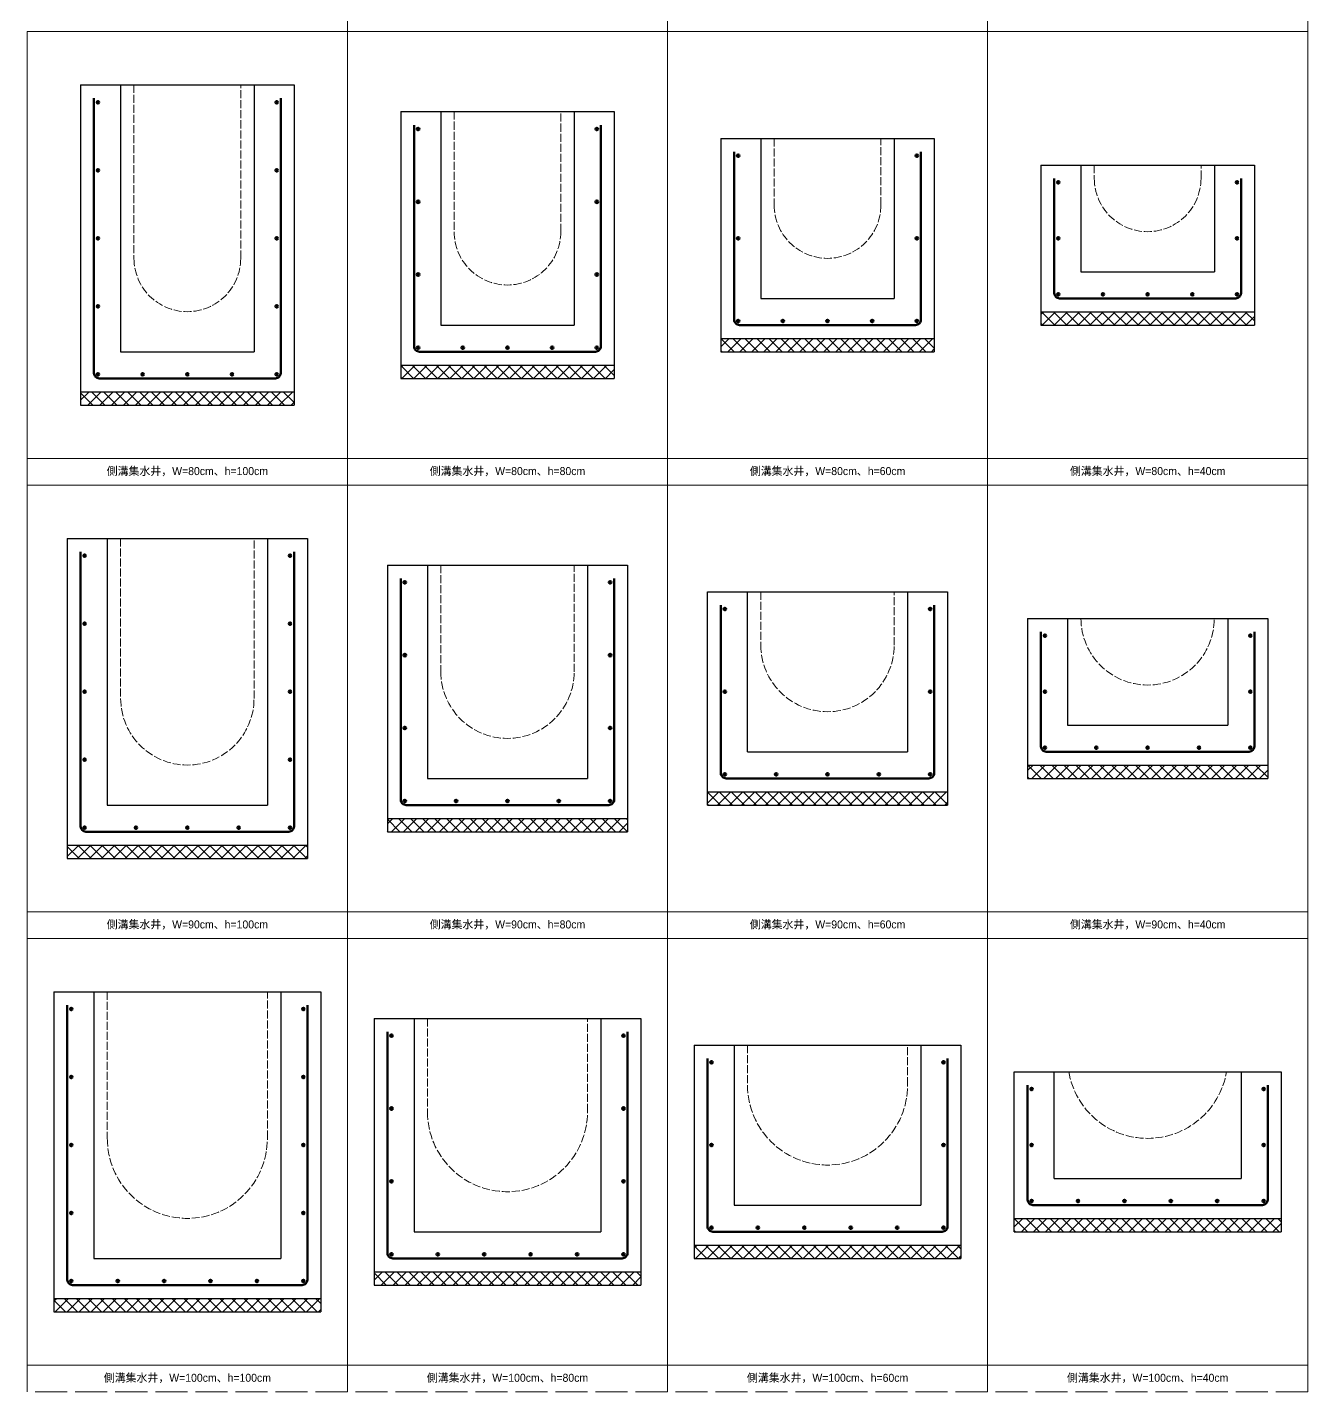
# Model space of a CAD drawing. Extents: x -6810 to 5075, y -2187 to 1200.
# Drawn here: x 975 to 1455, y 300 to 812 of the extents above; entities that cross this region are included whole.
import ezdxf

# ---------------------------------------------------------------- set-up
doc = ezdxf.new("R2010")
doc.units = 0
doc.header["$MEASUREMENT"] = 0
doc.linetypes.add('ACAD_ISO02W100', pattern=[15, 12, -3])
doc.layers.add('一、4.基本-隱藏', color=9, linetype='ACAD_ISO02W100', lineweight=20, plot=False)
doc.layers.add('三、3.文字-註解文字', color=2, linetype='Continuous')
for name, color, linetype, lineweight in [('二、1.繪圖-既有設施', 8, 'Continuous', 20), ('二、2.繪圖-施作項目', 181, 'Continuous', 30), ('二、5.繪圖-鋼筋', 60, 'Continuous', 50)]:
    doc.layers.add(name, color=color, linetype=linetype, lineweight=lineweight)
doc.styles.add('註解文字', font='MS PGothic.ttf', dxfattribs={"height": 3})
pattern_1 = [(45, (2011.118, 188.2642), (-2.245064, 2.245064), []), (135, (2011.118, 188.2642), (-2.245064, -2.245064), [])]

msp = doc.modelspace()

# ---------------------------------------------------------------- hatches: boundary and pattern name
at = {"layer": '二、2.繪圖-施作項目'}
h = msp.add_hatch(dxfattribs=at)
h.set_pattern_fill('ANSI37', color=256)
h.set_pattern_definition(pattern_1)
h.paths.add_polyline_path([(1435, 705), (1355, 705), (1355, 700), (1435, 700)])
h = msp.add_hatch(dxfattribs=at)
h.set_pattern_fill('ANSI37', color=256)
h.set_pattern_definition(pattern_1)
h.paths.add_polyline_path([(1315, 695), (1235, 695), (1235, 690), (1315, 690)])
h = msp.add_hatch(dxfattribs=at)
h.set_pattern_fill('ANSI37', color=256)
h.set_pattern_definition(pattern_1)
h.paths.add_polyline_path([(1115, 685), (1115, 680), (1195, 680), (1195, 685)])
h = msp.add_hatch(dxfattribs=at)
h.set_pattern_fill('ANSI37', color=256)
h.set_pattern_definition(pattern_1)
h.paths.add_polyline_path([(995, 675), (995, 670), (1075, 670), (1075, 675)])
h = msp.add_hatch(dxfattribs=at)
h.set_pattern_fill('ANSI37', color=256)
h.set_pattern_definition(pattern_1)
h.paths.add_polyline_path([(1440, 535), (1350, 535), (1350, 530), (1440, 530)])
h = msp.add_hatch(dxfattribs=at)
h.set_pattern_fill('ANSI37', color=256)
h.set_pattern_definition(pattern_1)
h.paths.add_polyline_path([(1320, 525), (1230, 525), (1230, 520), (1320, 520)])
h = msp.add_hatch(dxfattribs=at)
h.set_pattern_fill('ANSI37', color=256)
h.set_pattern_definition(pattern_1)
h.paths.add_polyline_path([(1200, 515), (1110, 515), (1110, 510), (1200, 510)])
h = msp.add_hatch(dxfattribs=at)
h.set_pattern_fill('ANSI37', color=256)
h.set_pattern_definition(pattern_1)
h.paths.add_polyline_path([(1080, 505), (990, 505), (990, 500), (1080, 500)])
h = msp.add_hatch(dxfattribs=at)
h.set_pattern_fill('ANSI37', color=256)
h.set_pattern_definition(pattern_1)
h.paths.add_polyline_path([(1445, 365), (1345, 365), (1345, 360), (1445, 360)])
h = msp.add_hatch(dxfattribs=at)
h.set_pattern_fill('ANSI37', color=256)
h.set_pattern_definition(pattern_1)
h.paths.add_polyline_path([(1225, 355), (1225, 350), (1325, 350), (1325, 355)])
h = msp.add_hatch(dxfattribs=at)
h.set_pattern_fill('ANSI37', color=256)
h.set_pattern_definition(pattern_1)
h.paths.add_polyline_path([(1205, 345), (1105, 345), (1105, 340), (1205, 340)])
h = msp.add_hatch(dxfattribs=at)
h.set_pattern_fill('ANSI37', color=256)
h.set_pattern_definition(pattern_1)
h.paths.add_polyline_path([(985, 335), (985, 330), (1085, 330), (1085, 335)])
at = {"layer": '二、5.繪圖-鋼筋'}
h = msp.add_hatch(color=256, dxfattribs=at)
h.dxf.hatch_style = 1
h.paths.add_polyline_path([(1002, 783.5, 1), (1001, 783.5, 1)])
h = msp.add_hatch(color=256, dxfattribs=at)
h.dxf.hatch_style = 1
h.paths.add_polyline_path([(1069, 783.5, 1), (1068, 783.5, 1)])
h = msp.add_hatch(color=256, dxfattribs=at)
h.dxf.hatch_style = 1
h.paths.add_polyline_path([(1122, 773.5, 1), (1121, 773.5, 1)])
h = msp.add_hatch(color=256, dxfattribs=at)
h.dxf.hatch_style = 1
h.paths.add_polyline_path([(1189, 773.5, 1), (1188, 773.5, 1)])
h = msp.add_hatch(color=256, dxfattribs=at)
h.dxf.hatch_style = 1
h.paths.add_polyline_path([(1242, 763.5, 1), (1241, 763.5, 1)])
h = msp.add_hatch(color=256, dxfattribs=at)
h.dxf.hatch_style = 1
h.paths.add_polyline_path([(1309, 763.5, 1), (1308, 763.5, 1)])
h = msp.add_hatch(color=256, dxfattribs=at)
h.dxf.hatch_style = 1
h.paths.add_polyline_path([(1002, 758, 1), (1001, 758, 1)])
h = msp.add_hatch(color=256, dxfattribs=at)
h.dxf.hatch_style = 1
h.paths.add_polyline_path([(1069, 758, 1), (1068, 758, 1)])
h = msp.add_hatch(color=256, dxfattribs=at)
h.dxf.hatch_style = 1
h.paths.add_polyline_path([(1362, 753.5, 1), (1361, 753.5, 1)])
h = msp.add_hatch(color=256, dxfattribs=at)
h.dxf.hatch_style = 1
h.paths.add_polyline_path([(1429, 753.5, 1), (1428, 753.5, 1)])
h = msp.add_hatch(color=256, dxfattribs=at)
h.dxf.hatch_style = 1
h.paths.add_polyline_path([(1122, 746.2, 1), (1121, 746.2, 1)])
h = msp.add_hatch(color=256, dxfattribs=at)
h.dxf.hatch_style = 1
h.paths.add_polyline_path([(1189, 746.2, 1), (1188, 746.2, 1)])
h = msp.add_hatch(color=256, dxfattribs=at)
h.dxf.hatch_style = 1
h.paths.add_polyline_path([(1002, 732.5, 1), (1001, 732.5, 1)])
h = msp.add_hatch(color=256, dxfattribs=at)
h.dxf.hatch_style = 1
h.paths.add_polyline_path([(1069, 732.5, 1), (1068, 732.5, 1)])
h = msp.add_hatch(color=256, dxfattribs=at)
h.dxf.hatch_style = 1
h.paths.add_polyline_path([(1242, 732.5, 1), (1241, 732.5, 1)])
h = msp.add_hatch(color=256, dxfattribs=at)
h.dxf.hatch_style = 1
h.paths.add_polyline_path([(1309, 732.5, 1), (1308, 732.5, 1)])
h = msp.add_hatch(color=256, dxfattribs=at)
h.dxf.hatch_style = 1
h.paths.add_polyline_path([(1362, 732.5, 1), (1361, 732.5, 1)])
h = msp.add_hatch(color=256, dxfattribs=at)
h.dxf.hatch_style = 1
h.paths.add_polyline_path([(1429, 732.5, 1), (1428, 732.5, 1)])
h = msp.add_hatch(color=256, dxfattribs=at)
h.dxf.hatch_style = 1
h.paths.add_polyline_path([(1122, 718.9, 1), (1121, 718.9, 1)])
h = msp.add_hatch(color=256, dxfattribs=at)
h.dxf.hatch_style = 1
h.paths.add_polyline_path([(1189, 718.9, 1), (1188, 718.9, 1)])
h = msp.add_hatch(color=256, dxfattribs=at)
h.dxf.hatch_style = 1
h.paths.add_polyline_path([(1362, 711.5, 1), (1361, 711.5, 1)])
h = msp.add_hatch(color=256, dxfattribs=at)
h.dxf.hatch_style = 1
h.paths.add_polyline_path([(1378.75, 711.5, 1), (1377.75, 711.5, 1)])
h = msp.add_hatch(color=256, dxfattribs=at)
h.dxf.hatch_style = 1
h.paths.add_polyline_path([(1395.5, 711.5, 1), (1394.5, 711.5, 1)])
h = msp.add_hatch(color=256, dxfattribs=at)
h.dxf.hatch_style = 1
h.paths.add_polyline_path([(1412.25, 711.5, 1), (1411.25, 711.5, 1)])
h = msp.add_hatch(color=256, dxfattribs=at)
h.dxf.hatch_style = 1
h.paths.add_polyline_path([(1429, 711.5, 1), (1428, 711.5, 1)])
h = msp.add_hatch(color=256, dxfattribs=at)
h.dxf.hatch_style = 1
h.paths.add_polyline_path([(1002, 707, 1), (1001, 707, 1)])
h = msp.add_hatch(color=256, dxfattribs=at)
h.dxf.hatch_style = 1
h.paths.add_polyline_path([(1069, 707, 1), (1068, 707, 1)])
h = msp.add_hatch(color=256, dxfattribs=at)
h.dxf.hatch_style = 1
h.paths.add_polyline_path([(1242, 701.5, 1), (1241, 701.5, 1)])
h = msp.add_hatch(color=256, dxfattribs=at)
h.dxf.hatch_style = 1
h.paths.add_polyline_path([(1258.75, 701.5, 1), (1257.75, 701.5, 1)])
h = msp.add_hatch(color=256, dxfattribs=at)
h.dxf.hatch_style = 1
h.paths.add_polyline_path([(1275.5, 701.5, 1), (1274.5, 701.5, 1)])
h = msp.add_hatch(color=256, dxfattribs=at)
h.dxf.hatch_style = 1
h.paths.add_polyline_path([(1292.25, 701.5, 1), (1291.25, 701.5, 1)])
h = msp.add_hatch(color=256, dxfattribs=at)
h.dxf.hatch_style = 1
h.paths.add_polyline_path([(1309, 701.5, 1), (1308, 701.5, 1)])
h = msp.add_hatch(color=256, dxfattribs=at)
h.dxf.hatch_style = 1
h.paths.add_polyline_path([(1122, 691.5, 1), (1121, 691.5, 1)])
h = msp.add_hatch(color=256, dxfattribs=at)
h.dxf.hatch_style = 1
h.paths.add_polyline_path([(1138.75, 691.5, 1), (1137.75, 691.5, 1)])
h = msp.add_hatch(color=256, dxfattribs=at)
h.dxf.hatch_style = 1
h.paths.add_polyline_path([(1155.5, 691.5, 1), (1154.5, 691.5, 1)])
h = msp.add_hatch(color=256, dxfattribs=at)
h.dxf.hatch_style = 1
h.paths.add_polyline_path([(1172.25, 691.5, 1), (1171.25, 691.5, 1)])
h = msp.add_hatch(color=256, dxfattribs=at)
h.dxf.hatch_style = 1
h.paths.add_polyline_path([(1189, 691.5, 1), (1188, 691.5, 1)])
h = msp.add_hatch(color=256, dxfattribs=at)
h.dxf.hatch_style = 1
h.paths.add_polyline_path([(1002, 681.5, 1), (1001, 681.5, 1)])
h = msp.add_hatch(color=256, dxfattribs=at)
h.dxf.hatch_style = 1
h.paths.add_polyline_path([(1018.75, 681.5, 1), (1017.75, 681.5, 1)])
h = msp.add_hatch(color=256, dxfattribs=at)
h.dxf.hatch_style = 1
h.paths.add_polyline_path([(1035.5, 681.5, 1), (1034.5, 681.5, 1)])
h = msp.add_hatch(color=256, dxfattribs=at)
h.dxf.hatch_style = 1
h.paths.add_polyline_path([(1052.25, 681.5, 1), (1051.25, 681.5, 1)])
h = msp.add_hatch(color=256, dxfattribs=at)
h.dxf.hatch_style = 1
h.paths.add_polyline_path([(1069, 681.5, 1), (1068, 681.5, 1)])
h = msp.add_hatch(color=256, dxfattribs=at)
h.dxf.hatch_style = 1
h.paths.add_polyline_path([(997, 613.5, 1), (996, 613.5, 1)])
h = msp.add_hatch(color=256, dxfattribs=at)
h.dxf.hatch_style = 1
h.paths.add_polyline_path([(1074, 613.5, 1), (1073, 613.5, 1)])
h = msp.add_hatch(color=256, dxfattribs=at)
h.dxf.hatch_style = 1
h.paths.add_polyline_path([(1117, 603.5, 1), (1116, 603.5, 1)])
h = msp.add_hatch(color=256, dxfattribs=at)
h.dxf.hatch_style = 1
h.paths.add_polyline_path([(1194, 603.5, 1), (1193, 603.5, 1)])
h = msp.add_hatch(color=256, dxfattribs=at)
h.dxf.hatch_style = 1
h.paths.add_polyline_path([(1237, 593.5, 1), (1236, 593.5, 1)])
h = msp.add_hatch(color=256, dxfattribs=at)
h.dxf.hatch_style = 1
h.paths.add_polyline_path([(1314, 593.5, 1), (1313, 593.5, 1)])
h = msp.add_hatch(color=256, dxfattribs=at)
h.dxf.hatch_style = 1
h.paths.add_polyline_path([(997, 588, 1), (996, 588, 1)])
h = msp.add_hatch(color=256, dxfattribs=at)
h.dxf.hatch_style = 1
h.paths.add_polyline_path([(1074, 588, 1), (1073, 588, 1)])
h = msp.add_hatch(color=256, dxfattribs=at)
h.dxf.hatch_style = 1
h.paths.add_polyline_path([(1357, 583.5, 1), (1356, 583.5, 1)])
h = msp.add_hatch(color=256, dxfattribs=at)
h.dxf.hatch_style = 1
h.paths.add_polyline_path([(1434, 583.5, 1), (1433, 583.5, 1)])
h = msp.add_hatch(color=256, dxfattribs=at)
h.dxf.hatch_style = 1
h.paths.add_polyline_path([(1117, 576.2, 1), (1116, 576.2, 1)])
h = msp.add_hatch(color=256, dxfattribs=at)
h.dxf.hatch_style = 1
h.paths.add_polyline_path([(1194, 576.2, 1), (1193, 576.2, 1)])
h = msp.add_hatch(color=256, dxfattribs=at)
h.dxf.hatch_style = 1
h.paths.add_polyline_path([(997, 562.5, 1), (996, 562.5, 1)])
h = msp.add_hatch(color=256, dxfattribs=at)
h.dxf.hatch_style = 1
h.paths.add_polyline_path([(1074, 562.5, 1), (1073, 562.5, 1)])
h = msp.add_hatch(color=256, dxfattribs=at)
h.dxf.hatch_style = 1
h.paths.add_polyline_path([(1237, 562.5, 1), (1236, 562.5, 1)])
h = msp.add_hatch(color=256, dxfattribs=at)
h.dxf.hatch_style = 1
h.paths.add_polyline_path([(1314, 562.5, 1), (1313, 562.5, 1)])
h = msp.add_hatch(color=256, dxfattribs=at)
h.dxf.hatch_style = 1
h.paths.add_polyline_path([(1357, 562.5, 1), (1356, 562.5, 1)])
h = msp.add_hatch(color=256, dxfattribs=at)
h.dxf.hatch_style = 1
h.paths.add_polyline_path([(1434, 562.5, 1), (1433, 562.5, 1)])
h = msp.add_hatch(color=256, dxfattribs=at)
h.dxf.hatch_style = 1
h.paths.add_polyline_path([(1117, 548.9, 1), (1116, 548.9, 1)])
h = msp.add_hatch(color=256, dxfattribs=at)
h.dxf.hatch_style = 1
h.paths.add_polyline_path([(1194, 548.9, 1), (1193, 548.9, 1)])
h = msp.add_hatch(color=256, dxfattribs=at)
h.dxf.hatch_style = 1
h.paths.add_polyline_path([(997, 537, 1), (996, 537, 1)])
h = msp.add_hatch(color=256, dxfattribs=at)
h.dxf.hatch_style = 1
h.paths.add_polyline_path([(1074, 537, 1), (1073, 537, 1)])
h = msp.add_hatch(color=256, dxfattribs=at)
h.dxf.hatch_style = 1
h.paths.add_polyline_path([(1357, 541.5, 1), (1356, 541.5, 1)])
h = msp.add_hatch(color=256, dxfattribs=at)
h.dxf.hatch_style = 1
h.paths.add_polyline_path([(1376.25, 541.5, 1), (1375.25, 541.5, 1)])
h = msp.add_hatch(color=256, dxfattribs=at)
h.dxf.hatch_style = 1
h.paths.add_polyline_path([(1395.5, 541.5, 1), (1394.5, 541.5, 1)])
h = msp.add_hatch(color=256, dxfattribs=at)
h.dxf.hatch_style = 1
h.paths.add_polyline_path([(1414.75, 541.5, 1), (1413.75, 541.5, 1)])
h = msp.add_hatch(color=256, dxfattribs=at)
h.dxf.hatch_style = 1
h.paths.add_polyline_path([(1434, 541.5, 1), (1433, 541.5, 1)])
h = msp.add_hatch(color=256, dxfattribs=at)
h.dxf.hatch_style = 1
h.paths.add_polyline_path([(1237, 531.5, 1), (1236, 531.5, 1)])
h = msp.add_hatch(color=256, dxfattribs=at)
h.dxf.hatch_style = 1
h.paths.add_polyline_path([(1256.25, 531.5, 1), (1255.25, 531.5, 1)])
h = msp.add_hatch(color=256, dxfattribs=at)
h.dxf.hatch_style = 1
h.paths.add_polyline_path([(1275.5, 531.5, 1), (1274.5, 531.5, 1)])
h = msp.add_hatch(color=256, dxfattribs=at)
h.dxf.hatch_style = 1
h.paths.add_polyline_path([(1294.75, 531.5, 1), (1293.75, 531.5, 1)])
h = msp.add_hatch(color=256, dxfattribs=at)
h.dxf.hatch_style = 1
h.paths.add_polyline_path([(1314, 531.5, 1), (1313, 531.5, 1)])
h = msp.add_hatch(color=256, dxfattribs=at)
h.dxf.hatch_style = 1
h.paths.add_polyline_path([(1117, 521.5, 1), (1116, 521.5, 1)])
h = msp.add_hatch(color=256, dxfattribs=at)
h.dxf.hatch_style = 1
h.paths.add_polyline_path([(1136.25, 521.5, 1), (1135.25, 521.5, 1)])
h = msp.add_hatch(color=256, dxfattribs=at)
h.dxf.hatch_style = 1
h.paths.add_polyline_path([(1155.5, 521.5, 1), (1154.5, 521.5, 1)])
h = msp.add_hatch(color=256, dxfattribs=at)
h.dxf.hatch_style = 1
h.paths.add_polyline_path([(1174.75, 521.5, 1), (1173.75, 521.5, 1)])
h = msp.add_hatch(color=256, dxfattribs=at)
h.dxf.hatch_style = 1
h.paths.add_polyline_path([(1194, 521.5, 1), (1193, 521.5, 1)])
h = msp.add_hatch(color=256, dxfattribs=at)
h.dxf.hatch_style = 1
h.paths.add_polyline_path([(997, 511.5, 1), (996, 511.5, 1)])
h = msp.add_hatch(color=256, dxfattribs=at)
h.dxf.hatch_style = 1
h.paths.add_polyline_path([(1016.25, 511.5, 1), (1015.25, 511.5, 1)])
h = msp.add_hatch(color=256, dxfattribs=at)
h.dxf.hatch_style = 1
h.paths.add_polyline_path([(1035.5, 511.5, 1), (1034.5, 511.5, 1)])
h = msp.add_hatch(color=256, dxfattribs=at)
h.dxf.hatch_style = 1
h.paths.add_polyline_path([(1054.75, 511.5, 1), (1053.75, 511.5, 1)])
h = msp.add_hatch(color=256, dxfattribs=at)
h.dxf.hatch_style = 1
h.paths.add_polyline_path([(1074, 511.5, 1), (1073, 511.5, 1)])
h = msp.add_hatch(color=256, dxfattribs=at)
h.dxf.hatch_style = 1
h.paths.add_polyline_path([(992, 443.5, 1), (991, 443.5, 1)])
h = msp.add_hatch(color=256, dxfattribs=at)
h.dxf.hatch_style = 1
h.paths.add_polyline_path([(1079, 443.5, 1), (1078, 443.5, 1)])
h = msp.add_hatch(color=256, dxfattribs=at)
h.dxf.hatch_style = 1
h.paths.add_polyline_path([(1112, 433.5, 1), (1111, 433.5, 1)])
h = msp.add_hatch(color=256, dxfattribs=at)
h.dxf.hatch_style = 1
h.paths.add_polyline_path([(1199, 433.5, 1), (1198, 433.5, 1)])
h = msp.add_hatch(color=256, dxfattribs=at)
h.dxf.hatch_style = 1
h.paths.add_polyline_path([(1232, 423.5, 1), (1231, 423.5, 1)])
h = msp.add_hatch(color=256, dxfattribs=at)
h.dxf.hatch_style = 1
h.paths.add_polyline_path([(1319, 423.5, 1), (1318, 423.5, 1)])
h = msp.add_hatch(color=256, dxfattribs=at)
h.dxf.hatch_style = 1
h.paths.add_polyline_path([(992, 418, 1), (991, 418, 1)])
h = msp.add_hatch(color=256, dxfattribs=at)
h.dxf.hatch_style = 1
h.paths.add_polyline_path([(1079, 418, 1), (1078, 418, 1)])
h = msp.add_hatch(color=256, dxfattribs=at)
h.dxf.hatch_style = 1
h.paths.add_polyline_path([(1352, 413.5, 1), (1351, 413.5, 1)])
h = msp.add_hatch(color=256, dxfattribs=at)
h.dxf.hatch_style = 1
h.paths.add_polyline_path([(1439, 413.5, 1), (1438, 413.5, 1)])
h = msp.add_hatch(color=256, dxfattribs=at)
h.dxf.hatch_style = 1
h.paths.add_polyline_path([(1112, 406.2, 1), (1111, 406.2, 1)])
h = msp.add_hatch(color=256, dxfattribs=at)
h.dxf.hatch_style = 1
h.paths.add_polyline_path([(1199, 406.2, 1), (1198, 406.2, 1)])
h = msp.add_hatch(color=256, dxfattribs=at)
h.dxf.hatch_style = 1
h.paths.add_polyline_path([(992, 392.5, 1), (991, 392.5, 1)])
h = msp.add_hatch(color=256, dxfattribs=at)
h.dxf.hatch_style = 1
h.paths.add_polyline_path([(1079, 392.5, 1), (1078, 392.5, 1)])
h = msp.add_hatch(color=256, dxfattribs=at)
h.dxf.hatch_style = 1
h.paths.add_polyline_path([(1232, 392.5, 1), (1231, 392.5, 1)])
h = msp.add_hatch(color=256, dxfattribs=at)
h.dxf.hatch_style = 1
h.paths.add_polyline_path([(1319, 392.5, 1), (1318, 392.5, 1)])
h = msp.add_hatch(color=256, dxfattribs=at)
h.dxf.hatch_style = 1
h.paths.add_polyline_path([(1352, 392.5, 1), (1351, 392.5, 1)])
h = msp.add_hatch(color=256, dxfattribs=at)
h.dxf.hatch_style = 1
h.paths.add_polyline_path([(1439, 392.5, 1), (1438, 392.5, 1)])
h = msp.add_hatch(color=256, dxfattribs=at)
h.dxf.hatch_style = 1
h.paths.add_polyline_path([(1112, 378.9, 1), (1111, 378.9, 1)])
h = msp.add_hatch(color=256, dxfattribs=at)
h.dxf.hatch_style = 1
h.paths.add_polyline_path([(1199, 378.9, 1), (1198, 378.9, 1)])
h = msp.add_hatch(color=256, dxfattribs=at)
h.dxf.hatch_style = 1
h.paths.add_polyline_path([(1352, 371.5, 1), (1351, 371.5, 1)])
h = msp.add_hatch(color=256, dxfattribs=at)
h.dxf.hatch_style = 1
h.paths.add_polyline_path([(1369.4, 371.5, 1), (1368.4, 371.5, 1)])
h = msp.add_hatch(color=256, dxfattribs=at)
h.dxf.hatch_style = 1
h.paths.add_polyline_path([(1386.8, 371.5, 1), (1385.8, 371.5, 1)])
h = msp.add_hatch(color=256, dxfattribs=at)
h.dxf.hatch_style = 1
h.paths.add_polyline_path([(1404.2, 371.5, 1), (1403.2, 371.5, 1)])
h = msp.add_hatch(color=256, dxfattribs=at)
h.dxf.hatch_style = 1
h.paths.add_polyline_path([(1421.6, 371.5, 1), (1420.6, 371.5, 1)])
h = msp.add_hatch(color=256, dxfattribs=at)
h.dxf.hatch_style = 1
h.paths.add_polyline_path([(1439, 371.5, 1), (1438, 371.5, 1)])
h = msp.add_hatch(color=256, dxfattribs=at)
h.dxf.hatch_style = 1
h.paths.add_polyline_path([(992, 367, 1), (991, 367, 1)])
h = msp.add_hatch(color=256, dxfattribs=at)
h.dxf.hatch_style = 1
h.paths.add_polyline_path([(1079, 367, 1), (1078, 367, 1)])
h = msp.add_hatch(color=256, dxfattribs=at)
h.dxf.hatch_style = 1
h.paths.add_polyline_path([(1232, 361.5, 1), (1231, 361.5, 1)])
h = msp.add_hatch(color=256, dxfattribs=at)
h.dxf.hatch_style = 1
h.paths.add_polyline_path([(1249.4, 361.5, 1), (1248.4, 361.5, 1)])
h = msp.add_hatch(color=256, dxfattribs=at)
h.dxf.hatch_style = 1
h.paths.add_polyline_path([(1266.8, 361.5, 1), (1265.8, 361.5, 1)])
h = msp.add_hatch(color=256, dxfattribs=at)
h.dxf.hatch_style = 1
h.paths.add_polyline_path([(1284.2, 361.5, 1), (1283.2, 361.5, 1)])
h = msp.add_hatch(color=256, dxfattribs=at)
h.dxf.hatch_style = 1
h.paths.add_polyline_path([(1301.6, 361.5, 1), (1300.6, 361.5, 1)])
h = msp.add_hatch(color=256, dxfattribs=at)
h.dxf.hatch_style = 1
h.paths.add_polyline_path([(1319, 361.5, 1), (1318, 361.5, 1)])
h = msp.add_hatch(color=256, dxfattribs=at)
h.dxf.hatch_style = 1
h.paths.add_polyline_path([(1112, 351.5, 1), (1111, 351.5, 1)])
h = msp.add_hatch(color=256, dxfattribs=at)
h.dxf.hatch_style = 1
h.paths.add_polyline_path([(1129.4, 351.5, 1), (1128.4, 351.5, 1)])
h = msp.add_hatch(color=256, dxfattribs=at)
h.dxf.hatch_style = 1
h.paths.add_polyline_path([(1146.8, 351.5, 1), (1145.8, 351.5, 1)])
h = msp.add_hatch(color=256, dxfattribs=at)
h.dxf.hatch_style = 1
h.paths.add_polyline_path([(1164.2, 351.5, 1), (1163.2, 351.5, 1)])
h = msp.add_hatch(color=256, dxfattribs=at)
h.dxf.hatch_style = 1
h.paths.add_polyline_path([(1181.6, 351.5, 1), (1180.6, 351.5, 1)])
h = msp.add_hatch(color=256, dxfattribs=at)
h.dxf.hatch_style = 1
h.paths.add_polyline_path([(1199, 351.5, 1), (1198, 351.5, 1)])
h = msp.add_hatch(color=256, dxfattribs=at)
h.dxf.hatch_style = 1
h.paths.add_polyline_path([(992, 341.5, 1), (991, 341.5, 1)])
h = msp.add_hatch(color=256, dxfattribs=at)
h.dxf.hatch_style = 1
h.paths.add_polyline_path([(1009.4, 341.5, 1), (1008.4, 341.5, 1)])
h = msp.add_hatch(color=256, dxfattribs=at)
h.dxf.hatch_style = 1
h.paths.add_polyline_path([(1026.8, 341.5, 1), (1025.8, 341.5, 1)])
h = msp.add_hatch(color=256, dxfattribs=at)
h.dxf.hatch_style = 1
h.paths.add_polyline_path([(1044.2, 341.5, 1), (1043.2, 341.5, 1)])
h = msp.add_hatch(color=256, dxfattribs=at)
h.dxf.hatch_style = 1
h.paths.add_polyline_path([(1061.6, 341.5, 1), (1060.6, 341.5, 1)])
h = msp.add_hatch(color=256, dxfattribs=at)
h.dxf.hatch_style = 1
h.paths.add_polyline_path([(1079, 341.5, 1), (1078, 341.5, 1)])

# ---------------------------------------------------------------- linework, layer by layer
at = {"layer": '一、4.基本-隱藏'}
for points in [[(1095, 820), (1215, 820), (1215, 810), (1095, 810)], [(1335, 820), (1455, 820), (1455, 810), (1335, 810)], [(975, 650), (1095, 650), (1095, 640), (975, 640)], [(1095, 650), (1215, 650), (1215, 640), (1095, 640)], [(1215, 650), (1335, 650), (1335, 640), (1215, 640)], [(1335, 650), (1455, 650), (1455, 640), (1335, 640)], [(975, 480), (1095, 480), (1095, 470), (975, 470)], [(1095, 480), (1215, 480), (1215, 470), (1095, 470)], [(1215, 480), (1335, 480), (1335, 470), (1215, 470)], [(1335, 480), (1455, 480), (1455, 470), (1335, 470)], [(975, 310), (1095, 310), (1095, 300), (975, 300)], [(1095, 310), (1215, 310), (1215, 300), (1095, 300)], [(1215, 310), (1335, 310), (1335, 300), (1215, 300)], [(1335, 310), (1455, 310), (1455, 300), (1335, 300)]]:
    msp.add_lwpolyline(points, close=True, dxfattribs=at)
at = {"layer": '一、4.基本-隱藏', "linetype": 'Continuous'}
for points in [[(975, 810), (1095, 810), (1095, 650), (975, 650)], [(1095, 810), (1215, 810), (1215, 650), (1095, 650)], [(1215, 810), (1335, 810), (1335, 650), (1215, 650)], [(1335, 810), (1455, 810), (1455, 650), (1335, 650)], [(975, 640), (1095, 640), (1095, 480), (975, 480)], [(1095, 640), (1215, 640), (1215, 480), (1095, 480)], [(1215, 640), (1335, 640), (1335, 480), (1215, 480)], [(1335, 640), (1455, 640), (1455, 480), (1335, 480)], [(975, 470), (1095, 470), (1095, 310), (975, 310)], [(1095, 470), (1215, 470), (1215, 310), (1095, 310)], [(1215, 470), (1335, 470), (1335, 310), (1215, 310)], [(1335, 470), (1455, 470), (1455, 310), (1335, 310)]]:
    msp.add_lwpolyline(points, close=True, dxfattribs=at)
at = {"layer": '二、1.繪圖-既有設施', "linetype": 'ACAD_ISO02W100', "ltscale": 0.25}
for points in [[(1015, 790), (1015, 725, 1), (1055, 725), (1055, 790)], [(1135, 780), (1135, 735, 1), (1175, 735), (1175, 780)], [(1255, 770), (1255, 745, 1), (1295, 745), (1295, 770)], [(1375, 760), (1375, 755, 1), (1415, 755), (1415, 760)], [(1010, 620), (1010, 560, 1), (1060, 560), (1060, 620)], [(1130, 610), (1130, 570, 1), (1180, 570), (1180, 610)], [(1250, 600), (1250, 580, 1), (1300, 580), (1300, 600)], [(1420, 590, -1), (1370, 590)], [(1005, 450), (1005, 395, 1), (1065, 395), (1065, 450)], [(1125, 440), (1125, 405, 1), (1185, 405), (1185, 440)], [(1245, 430), (1245, 415, 1), (1305, 415), (1305, 430)], [(1365.42, 420, 0.8451543), (1424.58, 420)]]:
    msp.add_lwpolyline(points, format="xyb", dxfattribs=at)
at = {"layer": '二、2.繪圖-施作項目'}
for points in [[(995, 790), (1075, 790)], [(995, 790), (995, 670)], [(1010, 790), (1010, 690)], [(1060, 790), (1060, 690)], [(1075, 790), (1075, 670)], [(1115, 780), (1195, 780)], [(1115, 780), (1115, 680)], [(1130, 780), (1130, 700)], [(1180, 780), (1180, 700)], [(1195, 780), (1195, 680)], [(1235, 770), (1315, 770)], [(1235, 770), (1235, 690)], [(1250, 770), (1250, 710)], [(1300, 770), (1300, 710)], [(1315, 770), (1315, 690)], [(1355, 760), (1435, 760)], [(1355, 760), (1355, 700)], [(1370, 760), (1370, 720)], [(1420, 760), (1420, 720)], [(1435, 760), (1435, 700)], [(1370, 720), (1420, 720)], [(1250, 710), (1300, 710)], [(1355, 705), (1435, 705)], [(1130, 700), (1180, 700)], [(1355, 700), (1435, 700)], [(1235, 695), (1315, 695)], [(1010, 690), (1060, 690)], [(1235, 690), (1315, 690)], [(1115, 685), (1195, 685)], [(1115, 680), (1195, 680)], [(995, 675), (1075, 675)], [(995, 670), (1075, 670)], [(990, 620), (1080, 620)], [(990, 620), (990, 500)], [(1005, 620), (1005, 520)], [(1065, 620), (1065, 520)], [(1080, 620), (1080, 500)], [(1110, 610), (1200, 610)], [(1110, 610), (1110, 510)], [(1125, 610), (1125, 530)], [(1185, 610), (1185, 530)], [(1200, 610), (1200, 510)], [(1230, 600), (1320, 600)], [(1230, 520), (1230, 600)], [(1245, 540), (1245, 600)], [(1305, 600), (1305, 540)], [(1320, 600), (1320, 520)], [(1350, 590), (1440, 590)], [(1350, 590), (1350, 530)], [(1365, 590), (1365, 550)], [(1425, 590), (1425, 550)], [(1440, 590), (1440, 530)], [(1365, 550), (1425, 550)], [(1245, 540), (1305, 540)], [(1350, 535), (1440, 535)], [(1125, 530), (1185, 530)], [(1350, 530), (1440, 530)], [(1230, 525), (1320, 525)], [(1005, 520), (1065, 520)], [(1230, 520), (1320, 520)], [(1110, 515), (1200, 515)], [(1110, 510), (1200, 510)], [(990, 505), (1080, 505)], [(990, 500), (1080, 500)], [(985, 450), (1085, 450)], [(985, 450), (985, 330)], [(1000, 450), (1000, 350)], [(1070, 450), (1070, 350)], [(1085, 450), (1085, 330)], [(1105, 440), (1205, 440)], [(1105, 440), (1105, 340)], [(1120, 440), (1120, 360)], [(1190, 440), (1190, 360)], [(1205, 440), (1205, 340)], [(1225, 430), (1325, 430)], [(1225, 430), (1225, 350)], [(1240, 430), (1240, 370)], [(1310, 430), (1310, 370)], [(1325, 430), (1325, 350)], [(1345, 420), (1445, 420)], [(1345, 360), (1345, 420)], [(1360, 380), (1360, 420)], [(1430, 420), (1430, 380)], [(1445, 420), (1445, 360)], [(1360, 380), (1430, 380)], [(1240, 370), (1310, 370)], [(1345, 365), (1445, 365)], [(1120, 360), (1190, 360)], [(1345, 360), (1445, 360)], [(1225, 355), (1325, 355)], [(1000, 350), (1070, 350)], [(1225, 350), (1325, 350)], [(1105, 345), (1205, 345)], [(1105, 340), (1205, 340)], [(985, 335), (1085, 335)], [(985, 330), (1085, 330)]]:
    msp.add_lwpolyline(points, dxfattribs=at)
at = {"layer": '二、5.繪圖-鋼筋'}
for points in [[(1070, 785), (1070, 682, -0.4142136), (1068, 680), (1002, 680, -0.4142136), (1000, 682), (1000, 785)], [(1190, 775), (1190, 692, -0.4142136), (1188, 690), (1122, 690, -0.4142136), (1120, 692), (1120, 775)], [(1310, 765), (1310, 702, -0.4142136), (1308, 700), (1242, 700, -0.4142136), (1240, 702), (1240, 765)], [(1430, 755), (1430, 712, -0.4142136), (1428, 710), (1362, 710, -0.4142136), (1360, 712), (1360, 755)], [(1075, 615), (1075, 512, -0.4142136), (1073, 510), (997, 510, -0.4142136), (995, 512), (995, 615)], [(1195, 605), (1195, 522, -0.4142136), (1193, 520), (1117, 520, -0.4142136), (1115, 522), (1115, 605)], [(1315, 595), (1315, 532, -0.4142136), (1313, 530), (1237, 530, -0.4142136), (1235, 532), (1235, 595)], [(1435, 585), (1435, 542, -0.4142136), (1433, 540), (1357, 540, -0.4142136), (1355, 542), (1355, 585)], [(1080, 445), (1080, 342, -0.4142136), (1078, 340), (992, 340, -0.4142136), (990, 342), (990, 445)], [(1200, 435), (1200, 352, -0.4142136), (1198, 350), (1112, 350, -0.4142136), (1110, 352), (1110, 435)], [(1320, 425), (1320, 362, -0.4142136), (1318, 360), (1232, 360, -0.4142136), (1230, 362), (1230, 425)], [(1440, 415), (1440, 372, -0.4142136), (1438, 370), (1352, 370, -0.4142136), (1350, 372), (1350, 415)]]:
    msp.add_lwpolyline(points, format="xyb", dxfattribs=at)
for centre in [(1001.5, 783.5), (1068.5, 783.5), (1121.5, 773.5), (1188.5, 773.5), (1241.5, 763.5), (1308.5, 763.5), (1001.5, 758), (1068.5, 758), (1361.5, 753.5), (1428.5, 753.5), (1121.5, 746.2), (1188.5, 746.2), (1001.5, 732.5), (1068.5, 732.5), (1241.5, 732.5), (1308.5, 732.5), (1361.5, 732.5), (1428.5, 732.5), (1121.5, 718.9), (1188.5, 718.9), (1361.5, 711.5), (1378.25, 711.5), (1395, 711.5), (1411.75, 711.5), (1428.5, 711.5), (1001.5, 707), (1068.5, 707), (1241.5, 701.5), (1258.25, 701.5), (1275, 701.5), (1291.75, 701.5), (1308.5, 701.5), (1121.5, 691.5), (1138.25, 691.5), (1155, 691.5), (1171.75, 691.5), (1188.5, 691.5), (1001.5, 681.5), (1018.25, 681.5), (1035, 681.5), (1051.75, 681.5), (1068.5, 681.5), (996.5, 613.5), (1073.5, 613.5), (1116.5, 603.5), (1193.5, 603.5), (1236.5, 593.5), (1313.5, 593.5), (996.5, 588), (1073.5, 588), (1356.5, 583.5), (1433.5, 583.5), (1116.5, 576.2), (1193.5, 576.2), (996.5, 562.5), (1073.5, 562.5), (1236.5, 562.5), (1313.5, 562.5), (1356.5, 562.5), (1433.5, 562.5), (1116.5, 548.9), (1193.5, 548.9), (996.5, 537), (1073.5, 537), (1356.5, 541.5), (1375.75, 541.5), (1395, 541.5), (1414.25, 541.5), (1433.5, 541.5), (1236.5, 531.5), (1255.75, 531.5), (1275, 531.5), (1294.25, 531.5), (1313.5, 531.5), (1116.5, 521.5), (1135.75, 521.5), (1155, 521.5), (1174.25, 521.5), (1193.5, 521.5), (996.5, 511.5), (1015.75, 511.5), (1035, 511.5), (1054.25, 511.5), (1073.5, 511.5), (991.5, 443.5), (1078.5, 443.5), (1111.5, 433.5), (1198.5, 433.5), (1231.5, 423.5), (1318.5, 423.5), (991.5, 418), (1078.5, 418), (1351.5, 413.5), (1438.5, 413.5), (1111.5, 406.2), (1198.5, 406.2), (991.5, 392.5), (1078.5, 392.5), (1231.5, 392.5), (1318.5, 392.5), (1351.5, 392.5), (1438.5, 392.5), (1111.5, 378.9), (1198.5, 378.9), (1351.5, 371.5), (1368.9, 371.5), (1386.3, 371.5), (1403.7, 371.5), (1421.1, 371.5), (1438.5, 371.5), (991.5, 367), (1078.5, 367), (1231.5, 361.5), (1248.9, 361.5), (1266.3, 361.5), (1283.7, 361.5), (1301.1, 361.5), (1318.5, 361.5), (1111.5, 351.5), (1128.9, 351.5), (1146.3, 351.5), (1163.7, 351.5), (1181.1, 351.5), (1198.5, 351.5), (991.5, 341.5), (1008.9, 341.5), (1026.3, 341.5), (1043.7, 341.5), (1061.1, 341.5), (1078.5, 341.5)]:
    msp.add_circle(centre, 0.5, dxfattribs=at)

# ---------------------------------------------------------------- texts
at = {"layer": '三、3.文字-註解文字', "char_height": 3, "attachment_point": 5, "style": '註解文字'}
for s, width, insert in [('{\\fMS PGothic|b0|i0|c128|p34;側溝集水井，W=80cm、h=}10{\\fMS PGothic|b0|i0|c128|p34;0cm}', 64.90073, (1035, 645)), ('側溝集水井{\\fMS PGothic|b0|i0|c128|p34;，W=80cm、h=80cm}', 57.80784, (1155, 645)), ('{\\fMS PGothic|b0|i0|c128|p34;側溝集水井，W=80cm、h=60cm}', 62.3012, (1275, 645)), ('{\\fMS PGothic|b0|i0|c128|p34;側溝集水井，W=80cm、h=40cm}', 60.37547, (1395, 645)), ('{\\fMS PGothic|b0|i0|c128|p34;側溝集水井，W=90cm、h=100cm}', 59.09165, (1035, 475)), ('{\\fMS PGothic|b0|i0|c128|p34;側溝集水井，W=90cm、h=80cm}', 59.09165, (1155, 475)), ('{\\fMS PGothic|b0|i0|c128|p34;側溝集水井，W=90cm、h=60cm}', 61.01738, (1275, 475)), ('{\\fMS PGothic|b0|i0|c128|p34;側溝集水井，W=90cm、h=40cm}', 57.80784, (1395, 475)), ('{\\fMS PGothic|b0|i0|c128|p34;側溝集水井，W=100cm、h=100cm}', 62.3012, (1035, 305)), ('{\\fMS PGothic|b0|i0|c128|p34;側溝集水井，W=100cm、h=80cm}', 62.3012, (1155, 305)), ('{\\fMS PGothic|b0|i0|c128|p34;側溝集水井，W=100cm、h=60cm}', 60.37546, (1275, 305)), ('{\\fMS PGothic|b0|i0|c128|p34;側溝集水井，W=100cm、h=40cm}', 60.37547, (1395, 305))]:
    msp.add_mtext_dynamic_manual_height_columns(s, width=width, gutter_width=15, heights=[0], dxfattribs=dict(at, insert=insert))

doc.saveas('drawing.dxf')
